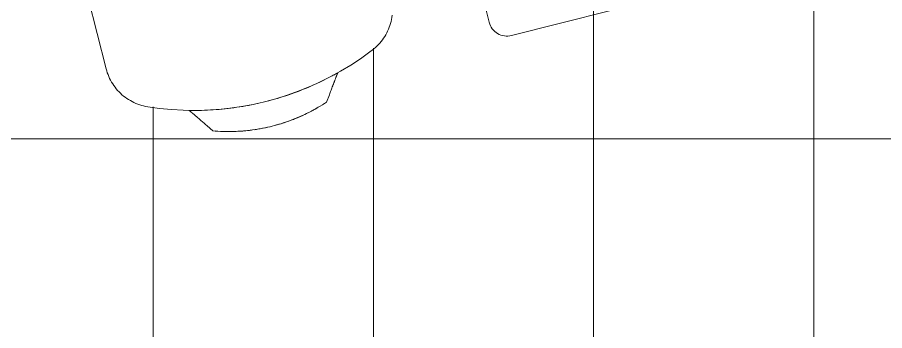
# Model space of a CAD drawing. Header units: metres. Extents: x -227.9 to -140, y 38 to 92.1.
# Drawn here: x -159.485 to -158.304, y 60.038 to 60.466 of the extents above; entities that cross this region are included whole.
import ezdxf

# ---------------------------------------------------------------- set-up
doc = ezdxf.new("R2010")
doc.units = ezdxf.units.M
doc.layers.add('A-FLOR-PATT', color=7, linetype='Continuous', lineweight=5)
doc.layers.add('Q-SPCQ', color=7, linetype='Continuous', lineweight=5)

msp = doc.modelspace()

# ---------------------------------------------------------------- linework, layer by layer
at = {"layer": 'A-FLOR-PATT', "color": 9, "linetype": 'Continuous', "true_color": 0xc0c0c0}
for p, q in [((-158.4, 59.9787), (-158.4, 60.9078)), ((-158.7, 59.9027), (-158.7, 60.7785)), ((-159, 59.8834), (-159, 60.4235)), ((-159.3, 55.4646), (-159.3, 60.3436)), ((-161.3741, 60.3), (-158.246, 60.3))]:
    msp.add_line(p, q, dxfattribs=at)
at = {"layer": 'Q-SPCQ', "color": 9, "lineweight": 9, "true_color": 0xc0c0c0}
for p, q in [((-158.911, 60.7302), (-158.8422, 60.4588)), ((-159.4383, 60.6895), (-159.3638, 60.3954)), ((-158.8118, 60.4407), (-158.4192, 60.5402)), ((-159.0599, 60.36), (-159.0637, 60.3501)), ((-159.2184, 60.3108), (-159.2265, 60.3178))]:
    msp.add_line(p, q, dxfattribs=at)
at = {"layer": 'Q-SPCQ', "color": 9, "lineweight": 9, "true_color": 0xc0c0c0, "flags": 128}
for points in [[(-159.0014, 60.4209), (-158.9992, 60.4226), (-158.9971, 60.4245), (-158.9951, 60.4264), (-158.9931, 60.4284), (-158.9912, 60.4304), (-158.9894, 60.4326), (-158.9877, 60.4348), (-158.9861, 60.4371), (-158.9846, 60.4394), (-158.9831, 60.4418), (-158.9818, 60.4443), (-158.9806, 60.4468), (-158.9794, 60.4494), (-158.9784, 60.452), (-158.9775, 60.4546), (-158.9766, 60.4573), (-158.9759, 60.46), (-158.9753, 60.4627), (-158.9748, 60.4655), (-158.9744, 60.4683)], [(-159.3069, 60.3435), (-159.2911, 60.3413), (-159.2751, 60.3398), (-159.2592, 60.3388), (-159.2432, 60.3386), (-159.2272, 60.3389), (-159.2112, 60.34), (-159.1953, 60.3416), (-159.1795, 60.3439), (-159.1637, 60.3468), (-159.1481, 60.3503), (-159.1327, 60.3545), (-159.1174, 60.3593), (-159.1024, 60.3647), (-159.0875, 60.3707), (-159.0729, 60.3772), (-159.0586, 60.3844), (-159.0446, 60.3921), (-159.0309, 60.4004), (-159.0175, 60.4092), (-159.0046, 60.4185), (-159.0014, 60.4209)], [(-159.3638, 60.3954), (-159.3631, 60.3927), (-159.3623, 60.3901), (-159.3613, 60.3874), (-159.3602, 60.3848), (-159.3591, 60.3823), (-159.3578, 60.3798), (-159.3565, 60.3773), (-159.355, 60.375), (-159.3534, 60.3726), (-159.3518, 60.3704), (-159.3501, 60.3682), (-159.3482, 60.366), (-159.3463, 60.364), (-159.3444, 60.362), (-159.3423, 60.3601), (-159.3402, 60.3583), (-159.3379, 60.3566), (-159.3357, 60.355), (-159.3333, 60.3534), (-159.3309, 60.352), (-159.3285, 60.3506), (-159.326, 60.3494), (-159.3234, 60.3482), (-159.3208, 60.3472), (-159.3182, 60.3462), (-159.3155, 60.3454), (-159.3128, 60.3447), (-159.3101, 60.3441), (-159.3073, 60.3435), (-159.3069, 60.3435)]]:
    msp.add_lwpolyline(points, dxfattribs=at)
at = {"layer": 'Q-SPCQ', "color": 9, "lineweight": 9, "true_color": 0xc0c0c0}
for centre, radius, start, end in [((-158.818, 60.4649), 0.025, 194.2178, 284.2178), ((-158.818, 60.4649), 0.025, 194.2178, 284.2178), ((-159.1967, 60.5499), 0.24, 291.2498, 293.5224), ((-159.1967, 60.5499), 0.24, 298.2935, 299.189), ((-159.1967, 60.5499), 0.24, 269.2466, 270.142), ((-159.1967, 60.5499), 0.24, 274.9132, 277.1857)]:
    msp.add_arc(centre, radius, start, end, dxfattribs=at)
for points, knots in [([(-159.0486, 60.3899), (-159.0487, 60.3895), (-159.049, 60.3886), (-159.0495, 60.3873), (-159.05, 60.3862), (-159.0503, 60.3854), (-159.0505, 60.3849), (-159.0506, 60.3844), (-159.0509, 60.3838), (-159.0512, 60.3828), (-159.0517, 60.3815), (-159.0522, 60.3802), (-159.0526, 60.3792), (-159.0529, 60.3784), (-159.0532, 60.3776), (-159.0536, 60.3766), (-159.0541, 60.3753), (-159.0547, 60.3738), (-159.0559, 60.3707), (-159.0576, 60.3661), (-159.0591, 60.362), (-159.0599, 60.36)], [0, 0, 0, 0, 0.05, 0.1, 0.15, 0.175, 0.1875, 0.2, 0.225, 0.25, 0.3, 0.35, 0.375, 0.4, 0.425, 0.45, 0.5, 0.55, 0.6, 0.8, 1, 1, 1, 1]), ([(-159.0561, 60.3858), (-159.055, 60.3863), (-159.0535, 60.3871), (-159.0519, 60.388), (-159.051, 60.3885), (-159.0505, 60.3888), (-159.05, 60.3891), (-159.0496, 60.3893), (-159.0493, 60.3895), (-159.0491, 60.3896), (-159.0488, 60.3897), (-159.0486, 60.3899), (-159.0486, 60.3899), (-159.0486, 60.3899)], [0, 0, 0, 0, 0.285714, 0.428571, 0.5, 0.571429, 0.625, 0.678571, 0.732143, 0.785714, 0.839286, 0.892857, 1, 1, 1, 1]), ([(-159.0506, 60.3846), (-159.0505, 60.3848), (-159.0504, 60.3851), (-159.0502, 60.3855), (-159.0501, 60.3858), (-159.05, 60.3861), (-159.0499, 60.3865), (-159.0496, 60.3871), (-159.0493, 60.388), (-159.0489, 60.389), (-159.0487, 60.3896), (-159.0486, 60.3899)], [0.7916667, 0.7916667, 0.7916667, 0.7916667, 0.8125, 0.8229167, 0.8333333, 0.84375, 0.8541667, 0.875, 0.9166667, 0.9583333, 1, 1, 1, 1]), ([(-159.0486, 60.3899), (-159.0486, 60.3899), (-159.0487, 60.3898), (-159.0492, 60.3895), (-159.0495, 60.3894), (-159.0497, 60.3893)], [0, 0, 0, 0, 0.1428571, 0.2142857, 0.2857143, 0.2857143, 0.2857143, 0.2857143]), ([(-159.0805, 60.3399), (-159.0798, 60.3402), (-159.0785, 60.341), (-159.077, 60.3418), (-159.0761, 60.3423), (-159.076, 60.3424), (-159.076, 60.3424)], [0, 0, 0, 0, 0.285714, 0.571429, 0.785714, 1, 1, 1, 1]), ([(-159.0796, 60.3403), (-159.0794, 60.3404), (-159.079, 60.3407), (-159.0784, 60.341), (-159.0779, 60.3413), (-159.0773, 60.3416), (-159.077, 60.3418), (-159.0769, 60.3419), (-159.0769, 60.3419)], [0, 0, 0, 0, 0.142857, 0.285714, 0.428571, 0.571429, 0.857143, 1, 1, 1, 1]), ([(-159.2494, 60.3387), (-159.2494, 60.3387), (-159.2497, 60.3387), (-159.25, 60.3387), (-159.2503, 60.3387), (-159.2506, 60.3387), (-159.2507, 60.3387), (-159.2507, 60.3387)], [0.7053571, 0.7053571, 0.7053571, 0.7053571, 0.7321429, 0.7857143, 0.8392857, 0.8928571, 1, 1, 1, 1]), ([(-159.2507, 60.3387), (-159.2507, 60.3387), (-159.2506, 60.3387), (-159.2502, 60.3387), (-159.2497, 60.3387), (-159.2492, 60.3386), (-159.2486, 60.3386), (-159.2479, 60.3386), (-159.2471, 60.3386), (-159.2462, 60.3386), (-159.2454, 60.3386), (-159.2441, 60.3386), (-159.243, 60.3386), (-159.2422, 60.3386)], [0, 0, 0, 0, 0.142857, 0.214286, 0.285714, 0.357143, 0.428571, 0.5, 0.571429, 0.678571, 0.732143, 0.785714, 1, 1, 1, 1]), ([(-159.2265, 60.3178), (-159.2292, 60.3202), (-159.2327, 60.3231), (-159.2368, 60.3267), (-159.2386, 60.3282), (-159.2399, 60.3294), (-159.241, 60.3303), (-159.2419, 60.331), (-159.2425, 60.3316), (-159.2428, 60.3319), (-159.2431, 60.3321), (-159.2433, 60.3323), (-159.2437, 60.3326), (-159.2443, 60.3331), (-159.2452, 60.3339), (-159.2461, 60.3347), (-159.2467, 60.3352), (-159.247, 60.3355), (-159.2472, 60.3357), (-159.2475, 60.3359), (-159.2478, 60.3361), (-159.2483, 60.3366), (-159.2491, 60.3372), (-159.2499, 60.338), (-159.2504, 60.3384), (-159.2507, 60.3387)], [0, 0, 0, 0, 0.333333, 0.416667, 0.5, 0.541667, 0.583333, 0.625, 0.645833, 0.65625, 0.666667, 0.677083, 0.6875, 0.708333, 0.75, 0.791667, 0.8125, 0.822917, 0.833333, 0.84375, 0.854167, 0.875, 0.916667, 0.958333, 1, 1, 1, 1]), ([(-159.2507, 60.3387), (-159.2505, 60.3385), (-159.25, 60.3381), (-159.2492, 60.3374), (-159.2485, 60.3368), (-159.248, 60.3363), (-159.2477, 60.336), (-159.2475, 60.3359), (-159.2474, 60.3358)], [0, 0, 0, 0, 0.0416667, 0.0833333, 0.125, 0.1458333, 0.15625, 0.1666667, 0.1666667, 0.1666667, 0.1666667]), ([(-159.0887, 60.3355), (-159.0948, 60.3324), (-159.102, 60.3292), (-159.1094, 60.3263), (-159.1104, 60.3259)], [0.1628942, 0.1628942, 0.1628942, 0.1628942, 0.5, 0.5473451, 0.5473451, 0.5473451, 0.5473451]), ([(-159.204, 60.31), (-159.204, 60.31), (-159.2037, 60.31), (-159.2029, 60.3099), (-159.2015, 60.3099), (-159.2, 60.3099), (-159.1988, 60.3099)], [0, 0, 0, 0, 0.285714, 0.428571, 0.571429, 1, 1, 1, 1]), ([(-159.2029, 60.3099), (-159.2029, 60.3099), (-159.2028, 60.3099), (-159.2022, 60.3099), (-159.2018, 60.3099), (-159.2014, 60.3099), (-159.2011, 60.3099), (-159.2006, 60.3099), (-159.2002, 60.3099), (-159.1998, 60.3099)], [0, 0, 0, 0, 0.285714, 0.428571, 0.571429, 0.678571, 0.732143, 0.785714, 1, 1, 1, 1]), ([(-159.1659, 60.3118), (-159.1669, 60.3117), (-159.1748, 60.3107), (-159.1827, 60.3102), (-159.1895, 60.31)], [0.4526549, 0.4526549, 0.4526549, 0.4526549, 0.5, 0.8371058, 0.8371058, 0.8371058, 0.8371058])]:
    msp.add_open_spline(points, degree=3, knots=knots, dxfattribs=at)
for points in [[(-159.2422, 60.3386), (-159.2314, 60.3387), (-159.2099, 60.3397), (-159.1778, 60.3437), (-159.1461, 60.3504), (-159.1151, 60.3596), (-159.085, 60.3713), (-159.0656, 60.3807), (-159.0561, 60.3858)], [(-159.0637, 60.3501), (-159.0712, 60.3451), (-159.0867, 60.3359), (-159.1116, 60.3249), (-159.1289, 60.3194), (-159.1377, 60.3172)], [(-159.0769, 60.3419), (-159.0769, 60.3419), (-159.0771, 60.3417), (-159.0775, 60.3415)], [(-159.0679, 60.3473), (-159.0677, 60.3474), (-159.0674, 60.3476), (-159.0669, 60.348), (-159.0665, 60.3482), (-159.0663, 60.3483)], [(-159.0802, 60.34), (-159.0818, 60.3391), (-159.0834, 60.3382), (-159.0851, 60.3374)], [(-159.114, 60.3245), (-159.1217, 60.3217), (-159.1297, 60.3193), (-159.1377, 60.3172)], [(-159.1377, 60.3172), (-159.1465, 60.315), (-159.1644, 60.3115), (-159.1915, 60.3094), (-159.2095, 60.31), (-159.2184, 60.3108)], [(-159.2153, 60.3106), (-159.2151, 60.3106), (-159.2147, 60.3105), (-159.214, 60.3105), (-159.2137, 60.3105), (-159.2135, 60.3104)], [(-159.2022, 60.3099), (-159.2025, 60.3099), (-159.2028, 60.3099), (-159.2029, 60.3099), (-159.2029, 60.3099)], [(-159.1936, 60.3099), (-159.1955, 60.3098), (-159.1973, 60.3098), (-159.1992, 60.3099)], [(-159.1377, 60.3172), (-159.1458, 60.3152), (-159.1539, 60.3136), (-159.162, 60.3124)]]:
    msp.add_open_spline(points, degree=3, dxfattribs=at)

doc.saveas('drawing.dxf')
